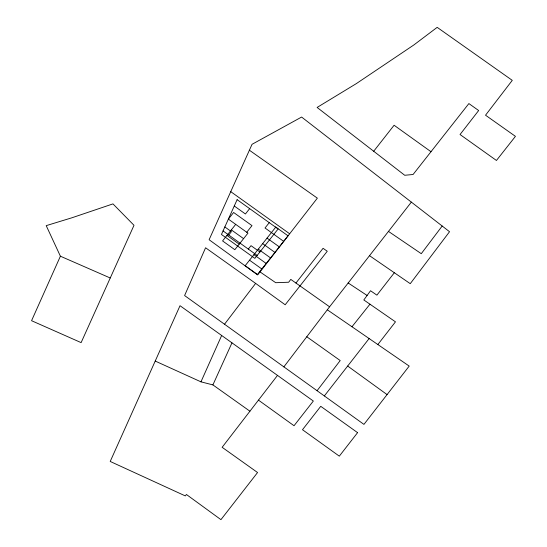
<?xml version="1.0" encoding="UTF-8"?>
<svg xmlns="http://www.w3.org/2000/svg" width="547" height="547" viewBox="0 0 547 547"><rect width="100%" height="100%" fill="white"/><g stroke="black" fill="none" stroke-linecap="round" stroke-linejoin="round"><path stroke-width="0.82" d="M60.396 256.208L31.562 320.699L81.12 342.62L134.001 225.309L112.962 203.887L71.889 217.788L46.215 225.644L60.396 256.208L110.193 277.972M155.211 361.061L200.961 381.84L221.665 335.482L180.025 305.711L110.214 461.456L185.337 495.924L186.418 494.488L220.94 519.65L257.562 472.526L222.137 447.302L277.5 375.406M249.917 411.2L212.906 384.903L231.969 342.846L221.665 335.482M442.188 226.02L421.272 253.685L388.404 231.354M224.523 324.234L255.634 283.394L285.178 304.775L327.263 251.244L323.065 248.311L295.948 283.045M255.634 283.394L205.576 247.77L184.599 295.558L283.866 366.866L329.581 306.799L411.351 202.117M283.866 366.866L317.075 390.715L340.207 360.555L306.778 336.754M377.847 344.535L395.474 321.841L363.83 299.961L370.531 290.744L376.897 295.141L394.339 272.734M324.337 395.939L369.129 338.545M373.697 151.252L394.093 125.249L431.002 151.71L468.875 103.574L478.659 110.528L460.041 134.528L496.45 160.469L515.438 136.347L485.531 115.205L512.272 80.354L437.176 27.35L413.888 44.936L356.309 83.629L317.116 107.444L404.725 175.272L413.081 174.493L431.002 151.71M235.709 224.359L222.581 240.933L234.834 249.692L247.962 233.118L228.366 219.115L233.617 212.482L251.996 225.624L246.745 232.256M228.749 235.025L231.415 231.654L224.838 226.95M249.651 208.633L245.418 213.98L234.266 206.007M248.317 249.083L251.018 245.671L259.887 252.01M269.254 222.65L265.022 227.996L283.667 241.343M351.981 326.757L369.943 304.194M200.961 381.84L212.906 384.903M348.124 282.943L367.099 295.469M369.389 255.593L410.25 283.674L449.538 231.716L301.609 117.051L252.058 144.299L209.111 239.736L257.671 274.929L317.356 198.151L249.391 150.22M327.297 309.793L409.204 366.087L363.946 424.39L317.075 390.715M260.023 271.9L275.722 282.703L288.666 282.231L290.792 279.401L329.581 306.799M230.745 191.655L289.664 233.781M267.039 238.109L279.291 246.868M262.663 243.634L274.915 252.393M231.333 229.884L243.586 238.642M258.287 249.158L270.546 257.917M226.957 235.408L239.21 244.167M253.917 254.676L266.17 263.442M249.541 260.201L261.794 268.96M231.969 342.846L313.342 401.026L294.033 425.73L258.457 400.117M223.053 230.93L257.165 255.442M347.666 366.046L387.071 394.592M237.118 199.669L221.453 234.478L254.854 258.355L278.115 228.988L237.118 199.669M357.581 432.65L339.311 456.157L302.491 429.716L320.747 406.318L357.581 432.65M275.791 227.06L245.165 265.726L257.418 274.485L288.043 235.825L275.791 227.06"/></g></svg>
